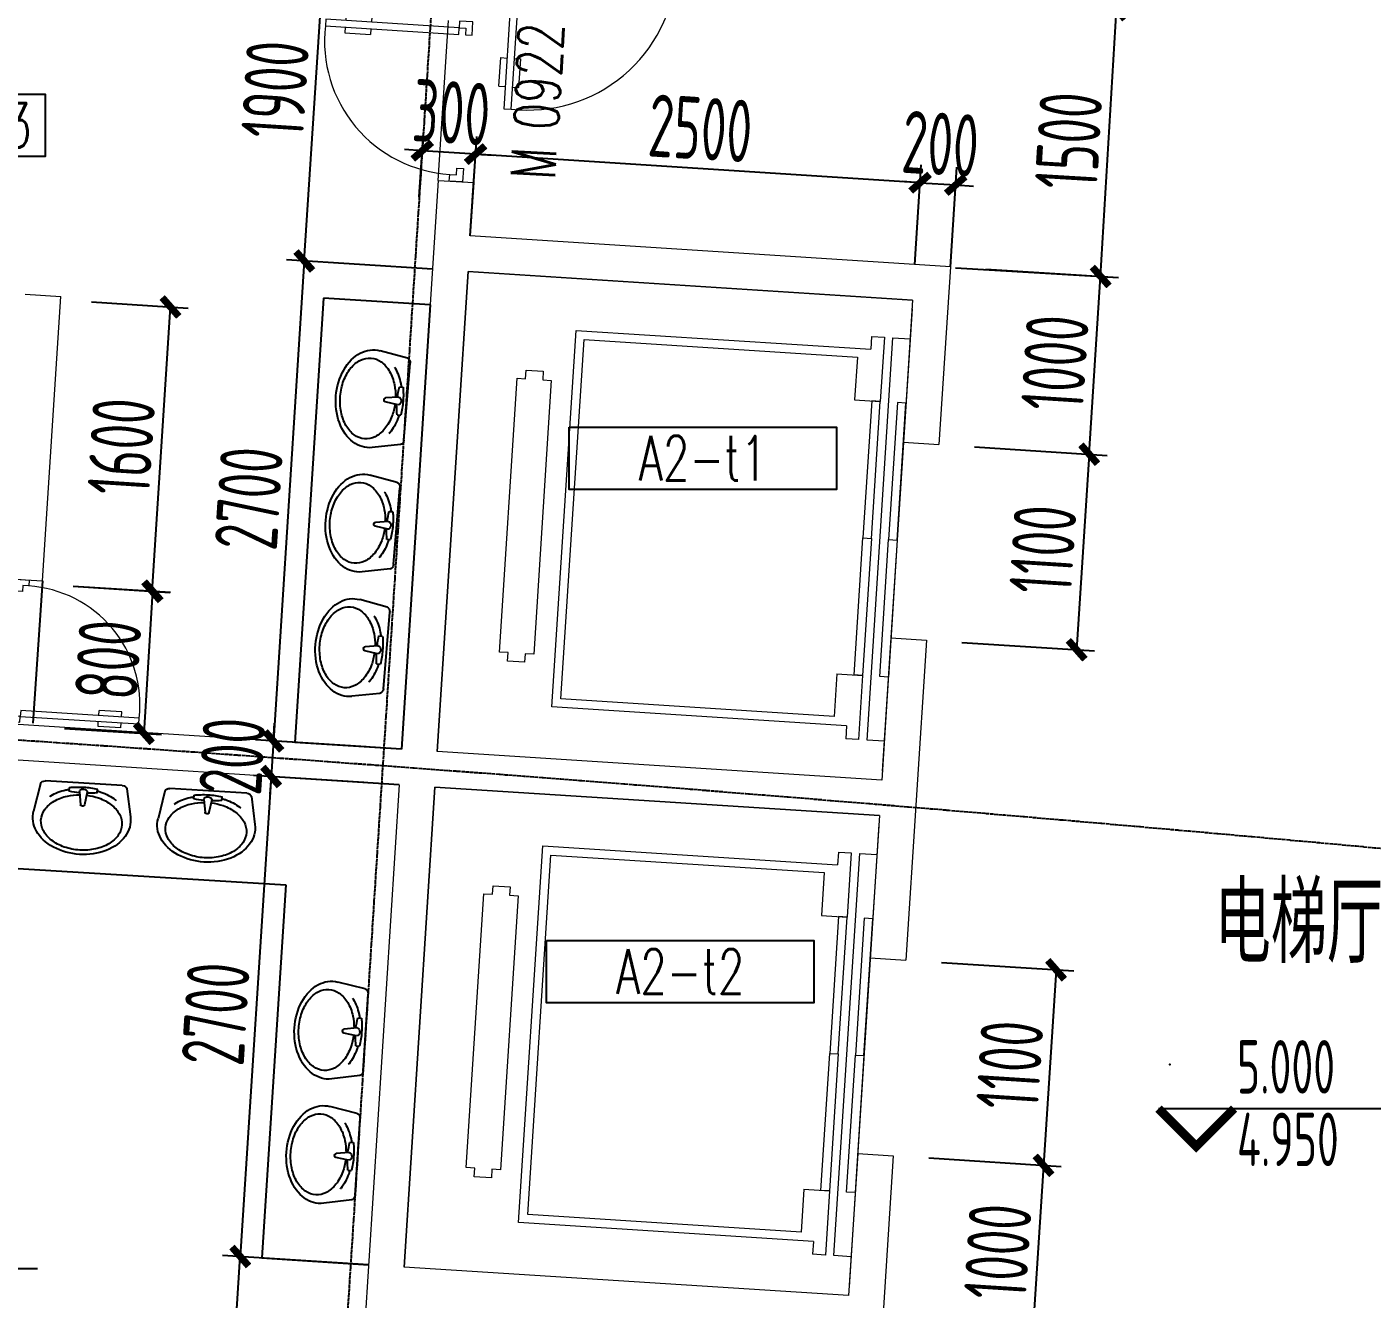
# Model space of a CAD drawing. Header units: millimetres. Extents: x 11515858 to 24947533, y -12784974 to -6116114.
# Drawn here: x 11799443 to 11806993, y -6389309 to -6382167 of the extents above; entities that cross this region are included whole.
import ezdxf
from ezdxf.enums import TextEntityAlignment as Align

# ---------------------------------------------------------------- set-up
doc = ezdxf.new("R2010")
doc.units = ezdxf.units.MM
doc.header["$LTSCALE"] = 10
doc.linetypes.add('A2-RG-AXIS$0$CENTER', pattern=[2, 1.25, -0.25, 0.25, -0.25])
doc.linetypes.add('A2-RG-AXIS$0$DOTE', pattern=[2.42, 2, -0.2, 0.02, -0.2])
for name, color, linetype in [('A2-RB-F2$0$$34$A-DIMS-100', 1, 'Continuous'), ('A2-RB-F2$0$A-DIMS-100', 1, 'Continuous'), ('A2-RD-F2$0$A-1-1-X-toilel$0$A-FIXT', 55, 'Continuous'), ('A2-RG-AXIS$0$A-GRID', 1, 'A2-RG-AXIS$0$CENTER'), ('A2-RI-F2$0$$1$A-SYMB-NUMB-T', 4, 'Continuous'), ('A2-RI-F2$0$$3$A-SYMB', 4, 'Continuous'), ('A2-RI-F2$0$A-STRS', 50, 'Continuous'), ('A2-RI-F2$0$A-SYMB', 4, 'Continuous'), ('A2-RI-F2$0$A-SYMB-AREA', 4, 'Continuous'), ('A2-RI-F2$0$A-SYMB-DOOR', 4, 'Continuous'), ('A2-RI-F2$0$A-SYMB-NAME', 4, 'Continuous'), ('A2-RI-F2$0$an-door', 2, 'Continuous')]:
    doc.layers.add(name, color=color, linetype=linetype)
for name, color, linetype, lineweight in [('A2-RI-F2$0$A-DOOR', 32, 'Continuous', 5), ('A2-RI-F2$0$A-FLOR-STRS', 2, 'Continuous', 5), ('A2-RI-F2$0$A-WALL', 7, 'Continuous', 5), ('A2-RI-F2$0$ECADI-PARCEL NAMES', 2, 'Continuous', 9), ('A2-RV-F2$0$an-stairs', 3, 'Continuous', 9)]:
    doc.layers.add(name, color=color, linetype=linetype, lineweight=lineweight)
doc.styles.add('A2-RB-F2$0$$0$XD2008', font='hzs.shx', dxfattribs={"width": 0.7, "bigfont": 'hztxt.shx'})
doc.styles.add('A2-RB-F2$0$XD2008', font='hzs.shx', dxfattribs={"width": 0.7, "bigfont": 'hztxt.shx'})
doc.styles.add('A2-RI-F2$0$$1$ECADI-TXT', font='simplex.shx', dxfattribs={"bigfont": 'hztxt.shx'})
doc.styles.add('A2-RI-F2$0$ECADI', font='hzs.shx', dxfattribs={"width": 0.7, "bigfont": 'hztxt.shx'})
doc.styles.add('A2-RI-F2$0$ECADI-TXT', font='simplex.shx', dxfattribs={"bigfont": 'hztxt.shx'})
doc.styles.add('A2-RI-F2$0$XD2008', font='hzs.shx', dxfattribs={"width": 0.7, "bigfont": 'hztxt.shx'})
doc.dimstyles.new('A2-RB-F2$0$$0$XD100$0', dxfattribs={"dimscale": 100, "dimtxt": 3.5, "dimasz": 1, "dimexe": 1, "dimexo": 2, "dimgap": 0.5, "dimtad": 1, "dimdec": 0, "dimdsep": 46, "dimtxsty": 'A2-RB-F2$0$$0$XD2008', "dimblk1": 'A2-RB-F2$0$$20$_ArchTick', "dimblk2": 'A2-RB-F2$0$$20$_ArchTick', "dimsah": 1, "dimcen": 2.5, "dimclrt": 4, "dimaunit": 1, "dimadec": 0, "dimazin": 0, "dimtfac": 1, "dimtdec": 0, "dimtix": 1, "dimtmove": 2, "dimatfit": 3, "dimfxl": 0, "dimtolj": 1, "dimtzin": 0, "dimarcsym": 0})
doc.dimstyles.new('A2-RB-F2$0$XD100$0', dxfattribs={"dimscale": 100, "dimtxt": 3.5, "dimasz": 1, "dimexe": 1, "dimexo": 2, "dimgap": 0.5, "dimtad": 1, "dimdec": 0, "dimdsep": 46, "dimtxsty": 'A2-RB-F2$0$XD2008', "dimblk1": 'A2-RB-F2$0$_ArchTick', "dimblk2": 'A2-RB-F2$0$_ArchTick', "dimsah": 1, "dimcen": 2.5, "dimclrt": 4, "dimaunit": 1, "dimadec": 0, "dimazin": 0, "dimtfac": 1, "dimtdec": 0, "dimtix": 1, "dimtmove": 1, "dimatfit": 3, "dimfxl": 0, "dimtolj": 1, "dimtzin": 0, "dimarcsym": 0})

# ---------------------------------------------------------------- blocks, each defined once
blk = doc.blocks.new('A2-RG-AXIS')
at = {"layer": 'A2-RG-AXIS$0$A-GRID', "linetype": 'A2-RG-AXIS$0$DOTE'}
blk.add_line((11802922, -6363265.7), (11800933.1, -6394199.2), dxfattribs=at)
for radius in [316700, 313400, 308700]:
    blk.add_arc((11778730.7, -6694178.7), radius, 75.589285, 95.407644, dxfattribs=at)
blk = doc.blocks.new('A2-RV-F2$0$a2-t1')
at = {"layer": 'A2-RV-F2$0$an-stairs', "color": 3}
for p, q in [((-86.6, -1347.2), (86.6, 1347.2)), ((86.6, 1347.2), (2581.5, 1186.8)), ((2578.3, 1136.9), (2411.4, -1457.7)), ((556.7, -1097.2), (692.6, 1016.9)), ((692.6, 1016.9), (2346.6, 910.5)), ((2351.2, 982.6), (2346.6, 910.5)), ((2351.2, 982.6), (2423.3, 978)), ((607.8, -1052.2), (737.5, 965.7)), ((737.5, 965.7), (2271.4, 867.1)), ((2326.2, -1283.3), (2471.4, 974.9)), ((2423.3, 978), (2400.1, 617.6)), ((2471.4, 974.9), (2567.4, 968.7)), ((2271.4, 867.1), (2256, 626.9)), ((2256, 626.9), (2400.1, 617.6)), ((2157.1, -910.6), (2141.7, -1150.9)), ((2157.1, -910.6), (2301.3, -919.9)), ((2301.3, -919.9), (2278.1, -1280.3)), ((2141.7, -1150.9), (607.8, -1052.2)), ((2210.7, -1203.5), (556.7, -1097.2)), ((2210.7, -1203.5), (2206, -1275.6)), ((2278.1, -1280.3), (2206, -1275.6)), ((2422.3, -1289.5), (2326.2, -1283.3)), ((2408.2, -1507.6), (-86.6, -1347.2))]:
    blk.add_line(p, q, dxfattribs=at)
for points in [[(407, -798.1), (403.9, -846.2), (307.8, -840), (310.9, -791.9), (262.9, -788.8), (361.7, 748.7), (409.8, 745.6), (412.9, 793.6), (509, 787.5), (505.9, 739.4), (553.9, 736.3), (455.1, -801.2)], [(2302.7, -148.1), (2350.7, -151.1), (2400.1, 617.6), (2352.1, 620.7)], [(2446.8, -157.3), (2494.8, -160.4), (2544.3, 608.3), (2496.2, 611.4)], [(2302.7, -148.1), (2350.7, -151.1), (2301.3, -919.9), (2253.2, -916.8)], [(2446.8, -157.3), (2494.8, -160.4), (2445.4, -929.2), (2397.4, -926.1)]]:
    blk.add_lwpolyline(points, close=True, dxfattribs=at)
blk = doc.blocks.new('A2-RV-F2')
for p in [(11801832.5, -6384887.4), (11801646.4, -6387781.4)]:
    blk.add_blockref('A2-RV-F2$0$a2-t1', p)
blk = doc.blocks.new('A2-RB-F2$0$$20$_ArchTick')
at = {"color": 0, "linetype": 'ByBlock', "const_width": 0.4}
blk.add_lwpolyline([(-0.5, -0.5), (0.5, 0.5)], dxfattribs=at)
blk = doc.blocks.new('*D1564')
at = {"layer": 'A2-RB-F2$0$$34$A-DIMS-100', "color": 0, "lineweight": -2, "ltscale": 3, "transparency": 16777216}
for p, q in [((11801000.1, -6383481.1), (11801122, -6381584.8)), ((11801841.4, -6381631), (11801022.2, -6381578.4)), ((11801719.5, -6383527.3), (11800900.3, -6383474.6))]:
    blk.add_line(p, q, dxfattribs=at)
at = {"layer": 'Defpoints', "color": 0, "ltscale": 3, "transparency": 16777216}
for p in [(11801122, -6381584.8), (11802041, -6381643.9), (11801919.1, -6383540.1)]:
    blk.add_point(p, dxfattribs=at)
at = {"layer": 'A2-RB-F2$0$$34$A-DIMS-100', "color": 0, "lineweight": -2, "ltscale": 3, "transparency": 16777216, "xscale": 100, "yscale": 100, "zscale": 100}
for p, rotation in [((11801122, -6381584.8), 86.3211735639915), ((11801000.1, -6383481.1), 266.3211735639915)]:
    blk.add_blockref('A2-RB-F2$0$$20$_ArchTick', p, dxfattribs=dict(at, rotation=rotation))
at = {"layer": 'A2-RB-F2$0$$34$A-DIMS-100', "color": 4, "ltscale": 3, "transparency": 16777216, "insert": (11800836.5, -6382518.5), "char_height": 350, "attachment_point": 5, "rotation": 86.32117, "style": 'A2-RB-F2$0$$0$XD2008'}
blk.add_mtext('\\A1;1900', dxfattribs=at)
blk = doc.blocks.new('*D1565')
at = {"layer": 'A2-RB-F2$0$$34$A-DIMS-100', "color": 0, "lineweight": -2, "ltscale": 3, "transparency": 16777216}
for p, q in [((11801000.1, -6383481.1), (11800826.8, -6386175.5)), ((11801719.5, -6383527.3), (11800900.3, -6383474.6)), ((11801546.3, -6386221.8), (11800727, -6386169.1))]:
    blk.add_line(p, q, dxfattribs=at)
at = {"layer": 'Defpoints', "color": 0, "ltscale": 3, "transparency": 16777216}
for p in [(11801919.1, -6383540.1), (11800826.8, -6386175.5), (11801745.8, -6386234.6)]:
    blk.add_point(p, dxfattribs=at)
at = {"layer": 'A2-RB-F2$0$$34$A-DIMS-100', "color": 0, "lineweight": -2, "ltscale": 3, "transparency": 16777216, "xscale": 100, "yscale": 100, "zscale": 100}
for p, rotation in [((11801000.1, -6383481.1), 86.32130426518069), ((11800826.8, -6386175.5), 266.3213042651807)]:
    blk.add_blockref('A2-RB-F2$0$$20$_ArchTick', p, dxfattribs=dict(at, rotation=rotation))
at = {"layer": 'A2-RB-F2$0$$34$A-DIMS-100', "color": 4, "ltscale": 3, "transparency": 16777216, "insert": (11800688.9, -6384813.8), "char_height": 350, "attachment_point": 5, "rotation": 86.3213, "style": 'A2-RB-F2$0$$0$XD2008'}
blk.add_mtext('\\A1;2700', dxfattribs=at)
blk = doc.blocks.new('*D1728')
at = {"layer": 'A2-RB-F2$0$$34$A-DIMS-100', "color": 0, "lineweight": -2, "ltscale": 3, "transparency": 16777216}
for p, q in [((11800826.8, -6386175.5), (11800833.2, -6386075.7)), ((11801346.7, -6386208.9), (11800727, -6386169)), ((11800826.8, -6386175.5), (11800814, -6386374.8)), ((11801333.9, -6386408.2), (11800714.2, -6386368.4)), ((11800814, -6386374.8), (11800807.5, -6386474.6))]:
    blk.add_line(p, q, dxfattribs=at)
at = {"layer": 'Defpoints', "color": 0, "ltscale": 3, "transparency": 16777216}
for p in [(11801546.3, -6386221.8), (11800814, -6386374.8), (11801533.4, -6386421.1)]:
    blk.add_point(p, dxfattribs=at)
at = {"layer": 'A2-RB-F2$0$$34$A-DIMS-100', "color": 0, "lineweight": -2, "ltscale": 3, "transparency": 16777216, "xscale": 100, "yscale": 100, "zscale": 100}
for p, rotation in [((11800826.8, -6386175.5), 266.3194067897879), ((11800814, -6386374.8), 86.31940678978788)]:
    blk.add_blockref('A2-RB-F2$0$$20$_ArchTick', p, dxfattribs=dict(at, rotation=rotation))
at = {"layer": 'A2-RB-F2$0$$34$A-DIMS-100', "color": 4, "ltscale": 3, "transparency": 16777216, "insert": (11800595.8, -6386260.7), "char_height": 350, "attachment_point": 5, "rotation": 86.31941, "style": 'A2-RB-F2$0$$0$XD2008'}
blk.add_mtext('\\A1;200', dxfattribs=at)
blk = doc.blocks.new('*D1729')
at = {"layer": 'A2-RB-F2$0$$34$A-DIMS-100', "color": 0, "lineweight": -2, "ltscale": 3, "transparency": 16777216}
for p, q in [((11800814, -6386375), (11800640.7, -6389069.5)), ((11801533.4, -6386421.3), (11800714.2, -6386368.6)), ((11801360.2, -6389115.7), (11800541, -6389063.1))]:
    blk.add_line(p, q, dxfattribs=at)
at = {"layer": 'Defpoints', "color": 0, "ltscale": 3, "transparency": 16777216}
for p in [(11801733, -6386434.1), (11800640.7, -6389069.5), (11801559.8, -6389128.6)]:
    blk.add_point(p, dxfattribs=at)
at = {"layer": 'A2-RB-F2$0$$34$A-DIMS-100', "color": 0, "lineweight": -2, "ltscale": 3, "transparency": 16777216, "xscale": 100, "yscale": 100, "zscale": 100}
for p, rotation in [((11800814, -6386375), 86.32130426518069), ((11800640.7, -6389069.5), 266.3213042651807)]:
    blk.add_blockref('A2-RB-F2$0$$20$_ArchTick', p, dxfattribs=dict(at, rotation=rotation))
at = {"layer": 'A2-RB-F2$0$$34$A-DIMS-100', "color": 4, "ltscale": 3, "transparency": 16777216, "insert": (11800502.8, -6387707.8), "char_height": 350, "attachment_point": 5, "rotation": 86.3213, "style": 'A2-RB-F2$0$$0$XD2008'}
blk.add_mtext('\\A1;2700', dxfattribs=at)
blk = doc.blocks.new('*D1730')
at = {"layer": 'A2-RB-F2$0$$34$A-DIMS-100', "color": 0, "lineweight": -2, "ltscale": 3, "transparency": 16777216}
for p, q in [((11800525.2, -6390866.1), (11800640.7, -6389069.6)), ((11801360.2, -6389115.8), (11800540.9, -6389063.1)), ((11801244.7, -6390912.3), (11800425.4, -6390859.7))]:
    blk.add_line(p, q, dxfattribs=at)
at = {"layer": 'Defpoints', "color": 0, "ltscale": 3, "transparency": 16777216}
for p in [(11800640.7, -6389069.6), (11801559.8, -6389128.6), (11801444.3, -6390925.2)]:
    blk.add_point(p, dxfattribs=at)
at = {"layer": 'A2-RB-F2$0$$34$A-DIMS-100', "color": 0, "lineweight": -2, "ltscale": 3, "transparency": 16777216, "xscale": 100, "yscale": 100, "zscale": 100}
for p, rotation in [((11800640.7, -6389069.6), 86.32120099148523), ((11800525.2, -6390866.1), 266.3212009914852)]:
    blk.add_blockref('A2-RB-F2$0$$20$_ArchTick', p, dxfattribs=dict(at, rotation=rotation))
at = {"layer": 'A2-RB-F2$0$$34$A-DIMS-100', "color": 4, "ltscale": 3, "transparency": 16777216, "insert": (11800358.4, -6389953.4), "char_height": 350, "attachment_point": 5, "rotation": 86.3212, "style": 'A2-RB-F2$0$$0$XD2008'}
blk.add_mtext('\\A1;1800', dxfattribs=at)
blk = doc.blocks.new('A2-RB-F2$0$_ArchTick')
at = {"color": 0, "linetype": 'ByBlock', "const_width": 0.4}
blk.add_lwpolyline([(-0.5, -0.5), (0.5, 0.5)], dxfattribs=at)
blk = doc.blocks.new('*D1750')
at = {"layer": 'A2-RB-F2$0$A-DIMS-100', "color": 0, "lineweight": -2, "transparency": 16777216}
for p, q in [((11804744.7, -6382021.8), (11805658.8, -6382076.4)), ((11805469.5, -6383568), (11805559, -6382070.4)), ((11804655.2, -6383519.4), (11805569.3, -6383574))]:
    blk.add_line(p, q, dxfattribs=at)
at = {"layer": 'Defpoints', "color": 0, "transparency": 16777216}
for p in [(11804545.1, -6382009.8), (11805559, -6382070.4), (11804455.6, -6383507.4)]:
    blk.add_point(p, dxfattribs=at)
at = {"layer": 'A2-RB-F2$0$A-DIMS-100', "color": 0, "lineweight": -2, "transparency": 16777216, "xscale": 100, "yscale": 100, "zscale": 100}
for p, rotation in [((11805559, -6382070.4), 86.5812170971296), ((11805469.5, -6383568), 266.5812170971296)]:
    blk.add_blockref('A2-RB-F2$0$_ArchTick', p, dxfattribs=dict(at, rotation=rotation))
at = {"layer": 'A2-RB-F2$0$A-DIMS-100', "color": 4, "transparency": 16777216, "insert": (11805289.6, -6382805.8), "char_height": 350, "attachment_point": 5, "rotation": 86.58122, "style": 'A2-RB-F2$0$XD2008'}
blk.add_mtext('\\A1;1500', dxfattribs=at)
blk = doc.blocks.new('*D1755')
at = {"layer": 'A2-RB-F2$0$A-DIMS-100', "color": 0, "lineweight": -2, "transparency": 16777216}
for p, q in [((11801931.9, -6383340.6), (11801967.9, -6382781.3)), ((11804456.3, -6383041.5), (11801961.5, -6382881.1)), ((11804426.8, -6383501), (11804462.7, -6382941.7))]:
    blk.add_line(p, q, dxfattribs=at)
at = {"layer": 'Defpoints', "color": 0, "transparency": 16777216}
for p in [(11801961.5, -6382881.1), (11801919.1, -6383540.1), (11804413.9, -6383700.6)]:
    blk.add_point(p, dxfattribs=at)
at = {"layer": 'A2-RB-F2$0$A-DIMS-100', "color": 0, "lineweight": -2, "transparency": 16777216, "xscale": 100, "yscale": 100, "zscale": 100}
for p, rotation in [((11801961.5, -6382881.1), 176.3211735639618), ((11804456.3, -6383041.5), 356.3211735639617)]:
    blk.add_blockref('A2-RB-F2$0$_ArchTick', p, dxfattribs=dict(at, rotation=rotation))
at = {"layer": 'A2-RB-F2$0$A-DIMS-100', "color": 4, "transparency": 16777216, "insert": (11803223.3, -6382736.7), "char_height": 350, "attachment_point": 5, "rotation": 356.32117, "style": 'A2-RB-F2$0$XD2008'}
blk.add_mtext('\\A1;2500', dxfattribs=at)
blk = doc.blocks.new('*D1756')
at = {"layer": 'A2-RB-F2$0$A-DIMS-100', "color": 0, "lineweight": -2, "transparency": 16777216}
for p, q in [((11801645.4, -6383121.7), (11801668.5, -6382762)), ((11801944.7, -6383141), (11801967.9, -6382781.3)), ((11801662.1, -6382861.8), (11801562.3, -6382855.4)), ((11801961.5, -6382881.1), (11801662.1, -6382861.8)), ((11801961.5, -6382881.1), (11802061.3, -6382887.5))]:
    blk.add_line(p, q, dxfattribs=at)
at = {"layer": 'Defpoints', "color": 0, "transparency": 16777216}
for p in [(11801662.1, -6382861.8), (11801632.5, -6383321.3), (11801931.9, -6383340.6)]:
    blk.add_point(p, dxfattribs=at)
at = {"layer": 'A2-RB-F2$0$A-DIMS-100', "color": 0, "lineweight": -2, "transparency": 16777216, "xscale": 100, "yscale": 100, "zscale": 100}
for p, rotation in [((11801662.1, -6382861.8), 356.321173563825), ((11801961.5, -6382881.1), 176.3211735638251)]:
    blk.add_blockref('A2-RB-F2$0$_ArchTick', p, dxfattribs=dict(at, rotation=rotation))
at = {"layer": 'A2-RB-F2$0$A-DIMS-100', "color": 4, "transparency": 16777216, "insert": (11801826.2, -6382646.9), "char_height": 350, "attachment_point": 5, "rotation": 356.32117, "style": 'A2-RB-F2$0$XD2008'}
blk.add_mtext('\\A1;300', dxfattribs=at)
blk = doc.blocks.new('*D1665')
at = {"layer": 'A2-RB-F2$0$A-DIMS-100', "color": 0, "lineweight": -2, "transparency": 16777216}
for p, q in [((11804426.8, -6383501), (11804462.7, -6382941.7)), ((11804626.4, -6383513.8), (11804662.3, -6382954.5)), ((11804456.3, -6383041.5), (11804356.5, -6383035.1)), ((11804456.3, -6383041.5), (11804655.9, -6383054.3)), ((11804655.9, -6383054.3), (11804755.7, -6383060.7))]:
    blk.add_line(p, q, dxfattribs=at)
at = {"layer": 'Defpoints', "color": 0, "transparency": 16777216}
for p in [(11804655.9, -6383054.3), (11804413.9, -6383700.6), (11804613.5, -6383713.4)]:
    blk.add_point(p, dxfattribs=at)
at = {"layer": 'A2-RB-F2$0$A-DIMS-100', "color": 0, "lineweight": -2, "transparency": 16777216, "xscale": 100, "yscale": 100, "zscale": 100}
for p, rotation in [((11804456.3, -6383041.5), 356.3211735639975), ((11804655.9, -6383054.3), 176.3211735639975)]:
    blk.add_blockref('A2-RB-F2$0$_ArchTick', p, dxfattribs=dict(at, rotation=rotation))
at = {"layer": 'A2-RB-F2$0$A-DIMS-100', "color": 4, "transparency": 16777216, "insert": (11804570.5, -6382823.4), "char_height": 350, "attachment_point": 5, "rotation": 356.32117, "style": 'A2-RB-F2$0$XD2008'}
blk.add_mtext('\\A1;200', dxfattribs=at)
blk = doc.blocks.new('*D1666')
at = {"layer": 'A2-RB-F2$0$A-DIMS-100', "color": 0, "lineweight": -2, "transparency": 16777216}
for p, q in [((11804761.8, -6384524.6), (11805505.1, -6384572.4)), ((11805405.3, -6384565.9), (11805334.7, -6385663.7)), ((11804691.2, -6385622.3), (11805434.5, -6385670.1))]:
    blk.add_line(p, q, dxfattribs=at)
at = {"layer": 'Defpoints', "color": 0, "transparency": 16777216}
for p in [(11804562.2, -6384511.7), (11804491.6, -6385609.5), (11805334.7, -6385663.7)]:
    blk.add_point(p, dxfattribs=at)
at = {"layer": 'A2-RB-F2$0$A-DIMS-100', "color": 0, "lineweight": -2, "transparency": 16777216, "xscale": 100, "yscale": 100, "zscale": 100}
for p, rotation in [((11805405.3, -6384565.9), 86.32117356405924), ((11805334.7, -6385663.7), 266.3211735640593)]:
    blk.add_blockref('A2-RB-F2$0$_ArchTick', p, dxfattribs=dict(at, rotation=rotation))
at = {"layer": 'A2-RB-F2$0$A-DIMS-100', "color": 4, "transparency": 16777216, "insert": (11805145.5, -6385100.4), "char_height": 350, "attachment_point": 5, "rotation": 86.32117, "style": 'A2-RB-F2$0$XD2008'}
blk.add_mtext('\\A1;1100', dxfattribs=at)
blk = doc.blocks.new('*D1667')
at = {"layer": 'A2-RB-F2$0$A-DIMS-100', "color": 0, "lineweight": -2, "transparency": 16777216}
for p, q in [((11804825.9, -6383526.6), (11805569.3, -6383574.4)), ((11805405.3, -6384565.9), (11805469.5, -6383568)), ((11804761.8, -6384524.6), (11805505.1, -6384572.4))]:
    blk.add_line(p, q, dxfattribs=at)
at = {"layer": 'Defpoints', "color": 0, "transparency": 16777216}
for p in [(11804626.4, -6383513.8), (11805469.5, -6383568), (11804562.2, -6384511.7)]:
    blk.add_point(p, dxfattribs=at)
at = {"layer": 'A2-RB-F2$0$A-DIMS-100', "color": 0, "lineweight": -2, "transparency": 16777216, "xscale": 100, "yscale": 100, "zscale": 100}
for p, rotation in [((11805469.5, -6383568), 86.32117356404318), ((11805405.3, -6384565.9), 266.3211735640432)]:
    blk.add_blockref('A2-RB-F2$0$_ArchTick', p, dxfattribs=dict(at, rotation=rotation))
at = {"layer": 'A2-RB-F2$0$A-DIMS-100', "color": 4, "transparency": 16777216, "insert": (11805212.9, -6384052.5), "char_height": 350, "attachment_point": 5, "rotation": 86.32117, "style": 'A2-RB-F2$0$XD2008'}
blk.add_mtext('\\A1;1000', dxfattribs=at)
blk = doc.blocks.new('*D1668')
at = {"layer": 'A2-RB-F2$0$A-DIMS-100', "color": 0, "lineweight": -2, "transparency": 16777216}
for p, q in [((11804575.7, -6387418.6), (11805319, -6387466.4)), ((11805219.3, -6387460), (11805148.7, -6388557.7)), ((11804505.1, -6388516.3), (11805248.5, -6388564.1))]:
    blk.add_line(p, q, dxfattribs=at)
at = {"layer": 'Defpoints', "color": 0, "transparency": 16777216}
for p in [(11804376.1, -6387405.8), (11804305.5, -6388503.5), (11805148.7, -6388557.7)]:
    blk.add_point(p, dxfattribs=at)
at = {"layer": 'A2-RB-F2$0$A-DIMS-100', "color": 0, "lineweight": -2, "transparency": 16777216, "xscale": 100, "yscale": 100, "zscale": 100}
for p, rotation in [((11805219.3, -6387460), 86.32117356405924), ((11805148.7, -6388557.7), 266.3211735640593)]:
    blk.add_blockref('A2-RB-F2$0$_ArchTick', p, dxfattribs=dict(at, rotation=rotation))
at = {"layer": 'A2-RB-F2$0$A-DIMS-100', "color": 4, "transparency": 16777216, "insert": (11804959.4, -6387994.4), "char_height": 350, "attachment_point": 5, "rotation": 86.32117, "style": 'A2-RB-F2$0$XD2008'}
blk.add_mtext('\\A1;1100', dxfattribs=at)
blk = doc.blocks.new('*D1669')
at = {"layer": 'A2-RB-F2$0$A-DIMS-100', "color": 0, "lineweight": -2, "transparency": 16777216}
for p, q in [((11804505.1, -6388516.3), (11805248.5, -6388564.1)), ((11805148.7, -6388557.7), (11805084.5, -6389555.6)), ((11804441, -6389514.3), (11805184.3, -6389562.1))]:
    blk.add_line(p, q, dxfattribs=at)
at = {"layer": 'Defpoints', "color": 0, "transparency": 16777216}
for p in [(11804305.5, -6388503.5), (11804241.4, -6389501.4), (11805084.5, -6389555.6)]:
    blk.add_point(p, dxfattribs=at)
at = {"layer": 'A2-RB-F2$0$A-DIMS-100', "color": 0, "lineweight": -2, "transparency": 16777216, "xscale": 100, "yscale": 100, "zscale": 100}
for p, rotation in [((11805148.7, -6388557.7), 86.32117356369089), ((11805084.5, -6389555.6), 266.3211735636909)]:
    blk.add_blockref('A2-RB-F2$0$_ArchTick', p, dxfattribs=dict(at, rotation=rotation))
at = {"layer": 'A2-RB-F2$0$A-DIMS-100', "color": 4, "transparency": 16777216, "insert": (11804892.1, -6389042.2), "char_height": 350, "attachment_point": 5, "rotation": 86.32117, "style": 'A2-RB-F2$0$XD2008'}
blk.add_mtext('\\A1;1000', dxfattribs=at)
blk = doc.blocks.new('*D1690')
at = {"layer": 'A2-RB-F2$0$A-DIMS-100', "color": 0, "lineweight": -2, "transparency": 16777216}
for p, q in [((11799806.1, -6383710.7), (11800348.9, -6383745.6)), ((11800146.4, -6385335.9), (11800249.1, -6383739.2)), ((11799703.5, -6385307.4), (11800246.2, -6385342.3))]:
    blk.add_line(p, q, dxfattribs=at)
at = {"layer": 'Defpoints', "color": 0, "transparency": 16777216}
for p in [(11799606.6, -6383697.9), (11800249.1, -6383739.2), (11799503.9, -6385294.6)]:
    blk.add_point(p, dxfattribs=at)
at = {"layer": 'A2-RB-F2$0$A-DIMS-100', "color": 0, "lineweight": -2, "transparency": 16777216, "xscale": 100, "yscale": 100, "zscale": 100}
for p, rotation in [((11800249.1, -6383739.2), 86.32117356362525), ((11800146.4, -6385335.9), 266.3211735636252)]:
    blk.add_blockref('A2-RB-F2$0$_ArchTick', p, dxfattribs=dict(at, rotation=rotation))
at = {"layer": 'A2-RB-F2$0$A-DIMS-100', "color": 4, "transparency": 16777216, "insert": (11799973.2, -6384523.1), "char_height": 350, "attachment_point": 5, "rotation": 86.32117, "style": 'A2-RB-F2$0$XD2008'}
blk.add_mtext('\\A1;1600', dxfattribs=at)
blk = doc.blocks.new('*D1691')
at = {"layer": 'A2-RB-F2$0$A-DIMS-100', "color": 0, "lineweight": -2, "transparency": 16777216}
for p, q in [((11799703.5, -6385306.8), (11800248.6, -6385340.3)), ((11800148.8, -6385334.2), (11800099.8, -6386132.7)), ((11799654.5, -6386105.3), (11800199.6, -6386138.8))]:
    blk.add_line(p, q, dxfattribs=at)
at = {"layer": 'Defpoints', "color": 0, "transparency": 16777216}
for p in [(11799503.9, -6385294.6), (11799454.9, -6386093.1), (11800099.8, -6386132.7)]:
    blk.add_point(p, dxfattribs=at)
at = {"layer": 'A2-RB-F2$0$A-DIMS-100', "color": 0, "lineweight": -2, "transparency": 16777216, "xscale": 100, "yscale": 100, "zscale": 100}
for p, rotation in [((11800148.8, -6385334.2), 86.4863543222345), ((11800099.8, -6386132.7), 266.4863543222345)]:
    blk.add_blockref('A2-RB-F2$0$_ArchTick', p, dxfattribs=dict(at, rotation=rotation))
at = {"layer": 'A2-RB-F2$0$A-DIMS-100', "color": 4, "transparency": 16777216, "insert": (11799899.7, -6385719.6), "char_height": 350, "attachment_point": 5, "rotation": 86.48635, "style": 'A2-RB-F2$0$XD2008'}
blk.add_mtext('\\A1;800', dxfattribs=at)
blk = doc.blocks.new('A2-RD-F2$0$A-1-1-X-toilel$0$A-1-10-01~10(B1~wd)$0$A$C39426295')
at = {"layer": 'A2-RD-F2$0$A-1-1-X-toilel$0$A-FIXT'}
for p, q in [((29.2, 382.7, 4500), (0, 227, 4500)), ((488.5, 400, 4500), (56.5, 400, 4500)), ((515.7, 382.7, 4500), (544.9, 227, 4500)), ((193.7, 350.8, 4500), (193.7, 371.4, 4500)), ((250.5, 351.1, 4500), (261.5, 278.8, 4500)), ((294.5, 351.1, 4500), (283.5, 278.8, 4500)), ((351.2, 350.8, 4500), (351.2, 371.4, 4500))]:
    blk.add_line(p, q, dxfattribs=at)
at = {"layer": 'A2-RD-F2$0$A-1-1-X-toilel$0$A-FIXT', "extrusion": (0, 0, -1)}
for centre, major_axis, start_param, end_param in [((56.5, 380, 4500), (27.5, 0), 3.277215, 4.712389), ((272.5, 125.2, 4500), (347.6, 0), 4.483782, 4.712389), ((272.5, 125.2, 4500), (347.6, 0), -1.570796, -1.342189), ((488.5, 380, 4500), (27.5, 0), 4.712389, 6.147563), ((414.3, 151.7, 4500), (396.8, 0), 3.737677, 3.75941), ((267, 182.2, 4500), (257.5, 0), 3.959185, 4.341951), ((267, 168.5, 4500), (227.2, 0), 3.959185, 4.341951), ((272.5, 171.9, 4500), (272.7, 0), 4.341951, 4.419347), ((272.5, 158.2, 4500), (242.4, 0), 4.341951, 4.629594), ((272.5, 597, 4500), (347.6, 0), 1.631074, 1.799403), ((272.5, 351.1, 4500), (22, 0), 3.141593, 6.283185), ((272.5, 158.2, 4500), (242.4, 0), -1.488001, -1.200359), ((272.5, 597, 4500), (347.6, 0), 1.342189, 1.510519), ((272.5, 171.9, 4500), (272.7, 0), -1.277754, -1.200359), ((278, 168.5, 4500), (227.2, 0), -1.200359, -0.817592), ((278, 182.2, 4500), (257.5, 0), -1.200359, -0.817592), ((130.6, 151.7, 4500), (396.8, 0), -0.617817, -0.596084), ((272.5, 200, 4500), (275, 0), -0.135622, 3.277215), ((245.3, 179.3, 4500), (200.4, 0), 3.141593, 3.55759), ((258.5, 175, 4500), (214.8, 0), 3.55759, 3.959185), ((272.5, 278.8, 4500), (11, 0), -0.000069, 3.141524), ((286.5, 175, 4500), (214.8, 0), -0.817592, -0.415998), ((299.7, 179.3, 4500), (200.4, 0), -0.415998, 0), ((245.3, 179.3, 4500), (200.4, 0), 2.725595, 3.141593), ((299.7, 179.3, 4500), (200.4, 0), 0, 0.415998), ((258.5, 183.5, 4500), (214.8, 0), 2.324001, 2.725595), ((286.5, 183.5, 4500), (214.8, 0), 0.415998, 0.817592), ((267, 190.1, 4500), (227.2, 0), 1.941234, 2.324001), ((272.5, 200.4, 4500), (242.4, 0), 1.570796, 1.941234), ((272.5, 200.4, 4500), (242.4, 0), 1.200359, 1.570796), ((278, 190.1, 4500), (227.2, 0), 0.817592, 1.200359)]:
    blk.add_ellipse(centre, major_axis=major_axis, ratio=0.727273, start_param=start_param, end_param=end_param, dxfattribs=at)
blk = doc.blocks.new('A2-RD-F2')
at = {"layer": 'A2-RD-F2$0$A-1-1-X-toilel$0$A-FIXT'}
for p, q in [((11801107.8, -6383689.5), (11800947.5, -6386183.3)), ((11801706.6, -6383728), (11801107.8, -6383689.5)), ((11801706.6, -6383728), (11801546.3, -6386221.7)), ((11801546.3, -6386221.7), (11800947.5, -6386183.3)), ((11799133.4, -6386874.8), (11800896.7, -6386983.1)), ((11800896.7, -6386983.1), (11800761.6, -6389076.9)), ((11800761.6, -6389076.9), (11801360.2, -6389115.4))]:
    blk.add_line(p, q, dxfattribs=at)
for p, rotation in [((11801200, -6383966.5, -4500), 265.3062752444962), ((11801142.6, -6384664.8, -4500), 265.3062752444962), ((11801085.3, -6385363.2, -4500), 265.3062752444962), ((11799466.5, -6386795.4, -4500), 356.4881438977076), ((11800165.2, -6386838.3, -4500), 356.4881438977076), ((11800962.4, -6387514, -4500), 266.3096602033413), ((11800917.4, -6388212.5, -4500), 266.3096602033413)]:
    blk.add_blockref('A2-RD-F2$0$A-1-1-X-toilel$0$A-1-10-01~10(B1~wd)$0$A$C39426295', p, dxfattribs=dict(at, rotation=rotation))
blk = doc.blocks.new('A2-RI-F2$0$door-1000')
for p, q in [((0.6493, 0.6471), (0.7083, 0.7059)), ((0.7083, 0.7059), (0.7083, 0.7059)), ((0.7083, 0.7059), (0.7672, 0.6469)), ((0.6787, 0.6175), (0.6493, 0.6471)), ((0.7082, 0.647), (0.6787, 0.6175)), ((0.7376, 0.6174), (0.7082, 0.647)), ((0.7672, 0.6469), (0.7376, 0.6174)), ((0.059, 0.0588), (0, 0)), ((0, 0), (0.0588, -0.059)), ((0, 0), (0, 0)), ((0.0589, -0.0001), (0.0884, 0.0293)), ((0.0884, 0.0293), (0.059, 0.0588)), ((0.0588, -0.059), (0.0883, -0.0296)), ((0.0883, -0.0296), (0.0589, -0.0001)), ((0.1179, -0.0002), (0.0883, -0.0296)), ((0.0883, -0.0296), (0.6766, -0.6199)), ((0.7061, -0.5905), (0.1179, -0.0002)), ((0.5051, -0.3888), (0.5301, -0.3639)), ((0.4506, -0.4431), (0.4756, -0.4182)), ((0.6183, -0.5024), (0.6432, -0.4775)), ((0.5638, -0.5566), (0.5888, -0.5318)), ((0.6766, -0.6199), (0.7061, -0.5905))]:
    blk.add_line(p, q)
at = {"lineweight": 13}
for p, q in [((0.6432, -0.4775), (0.5301, -0.3639)), ((0.5638, -0.5566), (0.4506, -0.4431))]:
    blk.add_line(p, q, dxfattribs=at)
blk.add_arc((0.1481, 0.0285), 0.8333, 312.03498, 44.97267, dxfattribs=at)
blk = doc.blocks.new('A2-RI-F2$0$ECADI-TAG-HGHT（国标）')
at = {"color": 1}
blk.add_line((-2.121, 2.121), (12.355, 2.121), dxfattribs=at)
at = {"color": 1, "const_width": 0.5}
blk.add_lwpolyline([(-2.121, 2.121), (0, 0), (2.121, 2.121)], dxfattribs=at)
at = {"color": 1}
blk.add_point((-1.481, 4.6), dxfattribs=at)
at = {"style": 'A2-RI-F2$0$XD2008', "width": 0.7}
blk.add_attdef('FL', text='', height=3, dxfattribs=at).set_placement((-2.689, 2.967), align=Align.RIGHT)
for tag, p in [('F.F.L.', (2.284, 2.967)), ('T.O.S.', (2.284, -1.104))]:
    blk.add_attdef(tag, p, '', height=3, dxfattribs=at)
blk = doc.blocks.new('A2-RI-F2$0$5erhfh')
at = {"layer": 'A2-RI-F2$0$A-SYMB-AREA', "style": 'A2-RI-F2$0$ECADI', "width": 0.7}
blk.add_attdef('340M2', text='', height=2.5, dxfattribs=at).set_placement((0, 1.25), align=Align.MIDDLE_LEFT)
at = {"layer": 'A2-RI-F2$0$A-SYMB-NAME', "style": 'A2-RI-F2$0$ECADI', "width": 0.7}
blk.add_attdef('CHINESENAME', (-12.292, 3.087), '', height=4.5, dxfattribs=at)
blk = doc.blocks.new('A2-RI-F2$0$$1$ECADI-TAG-CODE')
at = {"layer": 'A2-RI-F2$0$$1$A-SYMB-NUMB-T', "color": 1}
blk.add_lwpolyline([(0, 3.5), (15, 3.5), (15, 0), (0, 0)], close=True, dxfattribs=at)
at = {"layer": 'A2-RI-F2$0$$1$A-SYMB-NUMB-T', "style": 'A2-RI-F2$0$$1$ECADI-TXT', "width": 0.7}
blk.add_attdef('CODE', text='', height=2.5, dxfattribs=at).set_placement((7.5, 1.75), align=Align.MIDDLE_CENTER)
blk = doc.blocks.new('A2-RI-F2$0$TERTDRG')
at = {"layer": 'A2-RI-F2$0$$1$A-SYMB-NUMB-T', "color": 1}
blk.add_lwpolyline([(0, 0), (1800, 0), (1800, -350), (0, -350)], close=True, dxfattribs=at)
at = {"layer": 'A2-RI-F2$0$$1$A-SYMB-NUMB-T', "style": 'A2-RI-F2$0$$1$ECADI-TXT', "width": 0.7}
blk.add_attdef('CODE', text='', height=250, dxfattribs=at).set_placement((904.9, -175), align=Align.MIDDLE_CENTER)
blk = doc.blocks.new('A2-RI-F2$0$ECADI-TAG-DOOR')
blk = doc.blocks.new('A2-RB-F2')
at = {"layer": 'A2-RB-F2$0$$34$A-DIMS-100', "ltscale": 3}
for p1, p2, distance, picture, middle in [((11801919.1, -6383540.1), (11802041, -6381643.9), 920.9, '*D1564', (11800836.5, -6382518.5)), ((11801919.1, -6383540.1), (11801745.8, -6386234.6), -920.9, '*D1565', (11800688.9, -6384813.8)), ((11801546.3, -6386221.8), (11801533.4, -6386421.1), -721, '*D1728', (11800595.8, -6386260.7)), ((11801733, -6386434.1), (11801559.8, -6389128.6), -920.9, '*D1729', (11800502.8, -6387707.8)), ((11801444.3, -6390925.2), (11801559.8, -6389128.6), 920.9, '*D1730', (11800358.4, -6389953.4))]:
    dim = blk.add_aligned_dim(p1=p1, p2=p2, distance=distance, dimstyle='A2-RB-F2$0$$0$XD100$0', dxfattribs=at)
    dim.commit()
    dim.dimension.update_dxf_attribs({"geometry": picture, "text_midpoint": middle})
at = {"layer": 'A2-RB-F2$0$A-DIMS-100'}
for p1, p2, distance, picture, middle in [((11804455.6, -6383507.4), (11804545.1, -6382009.8), -1015.7, '*D1750', (11805289.6, -6382805.8)), ((11801931.9, -6383340.6), (11801632.5, -6383321.3), -460.4, '*D1756', (11801826.2, -6382646.9)), ((11804413.9, -6383700.6), (11801919.1, -6383540.1), -660.4, '*D1755', (11803223.3, -6382736.7)), ((11804413.9, -6383700.6), (11804613.5, -6383713.4), 660.4, '*D1665', (11804570.5, -6382823.4)), ((11804562.2, -6384511.7), (11804626.4, -6383513.8), -844.9, '*D1667', (11805212.9, -6384052.5)), ((11799503.9, -6385294.6), (11799606.6, -6383697.9), -643.9, '*D1690', (11799973.2, -6384523.1)), ((11804562.2, -6384511.7), (11804491.6, -6385609.5), 844.9, '*D1666', (11805145.5, -6385100.4)), ((11799503.9, -6385294.6), (11799454.9, -6386093.1), 646.2, '*D1691', (11799899.7, -6385719.6)), ((11804376.1, -6387405.8), (11804305.5, -6388503.5), 844.9, '*D1668', (11804959.4, -6387994.4)), ((11804305.5, -6388503.5), (11804241.4, -6389501.4), 844.9, '*D1669', (11804892.1, -6389042.2))]:
    dim = blk.add_aligned_dim(p1=p1, p2=p2, distance=distance, dimstyle='A2-RB-F2$0$XD100$0', dxfattribs=at)
    dim.commit()
    dim.dimension.update_dxf_attribs({"geometry": picture, "text_midpoint": middle})
blk = doc.blocks.new('A2-RI-F2')
at = {"layer": 'A2-RI-F2$0$A-WALL'}
for p, q in [((11801751.6, -6383028.3), (11801546.3, -6386221.5)), ((11801751.6, -6383028.3), (11801951.2, -6383041.2)), ((11801951.2, -6383041.2), (11801931.9, -6383340.6)), ((11804626.4, -6383513.8), (11801931.9, -6383340.6)), ((11804626.4, -6383513.8), (11804562.2, -6384511.7)), ((11801919.1, -6383540.1), (11801745.8, -6386234.6)), ((11804413.9, -6383700.6), (11801919.1, -6383540.1)), ((11799433.8, -6383668), (11799633.4, -6383680.9)), ((11799530.8, -6385276.1), (11799633.4, -6383680.9)), ((11804413.9, -6383700.6), (11804362.6, -6384498.9)), ((11804362.6, -6384498.9), (11804562.2, -6384511.7)), ((11793814.1, -6384952.9), (11799530.8, -6385276.1)), ((11804292, -6385596.6), (11804240.7, -6386395)), ((11804292, -6385596.6), (11804491.6, -6385609.5)), ((11804491.6, -6385609.5), (11804376.1, -6387405.8)), ((11801546.3, -6386221.7), (11793764.7, -6385721.4)), ((11801533.4, -6386421.3), (11793751.8, -6385921)), ((11804240.7, -6386395), (11801745.8, -6386234.6)), ((11801533.4, -6386421.1), (11801334.5, -6389515.2)), ((11801733, -6386434.2), (11801559.8, -6389128.6)), ((11804227.9, -6386594.6), (11801733, -6386434.2)), ((11804227.9, -6386594.6), (11804176.5, -6387392.9)), ((11804176.5, -6387392.9), (11804376.1, -6387405.8)), ((11804105.9, -6388490.7), (11804054.6, -6389289)), ((11804105.9, -6388490.7), (11804305.5, -6388503.5)), ((11804305.5, -6388503.5), (11804241.4, -6389501.4)), ((11804054.6, -6389289), (11801559.8, -6389128.6))]:
    blk.add_line(p, q, dxfattribs=at)
at = {"layer": 'A2-RI-F2$0$an-door'}
blk.add_line((11799530.8, -6385276.1), (11799476.9, -6386076.4), dxfattribs=at)
at = {"layer": 'A2-RI-F2$0$ECADI-PARCEL NAMES'}
blk.add_line((11801751.6, -6383028.3), (11801809.3, -6382130.2), dxfattribs=at)
ref = blk.add_blockref('A2-RI-F2$0$5erhfh', (11807338.4, -6387731.5), dxfattribs=dict(xscale=100, yscale=100, zscale=100))
ref.add_attrib('CHINESENAME', '电梯厅', (11806109.2, -6387422.7), dxfattribs={"layer": 'A2-RI-F2$0$A-SYMB-NAME', "height": 450, "style": 'A2-RI-F2$0$ECADI', "width": 0.7})
at = {"layer": 'A2-RI-F2$0$$3$A-SYMB', "xscale": 100.0000000093132, "yscale": 100.0000000093132, "zscale": 100.0000000093132}
for p, values in [((11802487.3, -6384763.4), {'CODE': 'A2-t1'}), ((11802360.3, -6387644.8), {'CODE': 'A2-t2'})]:
    blk.add_blockref('A2-RI-F2$0$$1$ECADI-TAG-CODE', p, dxfattribs=at).add_auto_attribs(values)
at = {"layer": 'A2-RI-F2$0$A-DOOR'}
for p, xscale, yscale, zscale, rotation in [((11802137.1, -6381708.5), 1000.000000000789, 1000.000000000789, 1000.000000000789, 311.4201664907814), ((11801946.5, -6382139), 900.0000000002257, 900.0000000002257, 900.0000000002257, 221.4201664906032), ((11799337.5, -6386066.2), 800.0000000001139, 800.0000000001139, 800.0000000001139, 41.42016649061853)]:
    blk.add_blockref('A2-RI-F2$0$door-1000', p, dxfattribs=dict(at, xscale=xscale, yscale=yscale, zscale=zscale, rotation=rotation))
at = {"layer": 'A2-RI-F2$0$A-FLOR-STRS'}
blk.add_blockref('A2-RG-AXIS', (0, 0), dxfattribs=at)
at = {"layer": 'A2-RI-F2$0$A-STRS', "linetype": 'Continuous'}
blk.add_blockref('A2-RB-F2', (0, 0), dxfattribs=at)
at = {"layer": 'A2-RI-F2$0$A-SYMB'}
blk.add_blockref('A2-RI-F2$0$TERTDRG', (11797746.6, -6382544.5), dxfattribs=at).add_auto_attribs({'CODE': 'A2-W-2F-03'})
at = {"layer": 'A2-RI-F2$0$A-SYMB', "xscale": 100, "yscale": 100, "zscale": 100}
for p, values in [((11806005.9, -6388451.4), {'F.F.L.': '5.000', 'T.O.S.': '4.950'}), ((11798266.9, -6389349.2), {'F.F.L.': '4.980', 'T.O.S.': '4.930', 'FL': 'F2'})]:
    blk.add_blockref('A2-RI-F2$0$ECADI-TAG-HGHT（国标）', p, dxfattribs=at).add_auto_attribs(values)
at = {"layer": 'A2-RI-F2$0$A-SYMB-DOOR'}
ref = blk.add_blockref('A2-RI-F2$0$ECADI-TAG-DOOR', (11803155, -6382655.6), dxfattribs=dict(at, xscale=100.0000000006261, yscale=100.0000000006261, zscale=100.0000000006261, rotation=87.12597520355602))
ref.add_attrib('门窗主编号1', 'M', dxfattribs={"height": 250, "rotation": 87.12598, "style": 'A2-RI-F2$0$ECADI-TXT', "width": 0.7}).set_placement((11802416, -6382848.7), align=Align.RIGHT)
ref.add_attrib('门窗主编号2', '0922', (11802425.2, -6382750.1, 333.3), dxfattribs={"height": 250, "rotation": 87.12598, "style": 'A2-RI-F2$0$ECADI-TXT', "width": 0.7})

msp = doc.modelspace()

# ---------------------------------------------------------------- block references
for name in ['A2-RI-F2', 'A2-RB-F2', 'A2-RG-AXIS', 'A2-RV-F2', 'A2-RD-F2']:
    msp.add_blockref(name, (0, 0))

doc.saveas('drawing.dxf')
